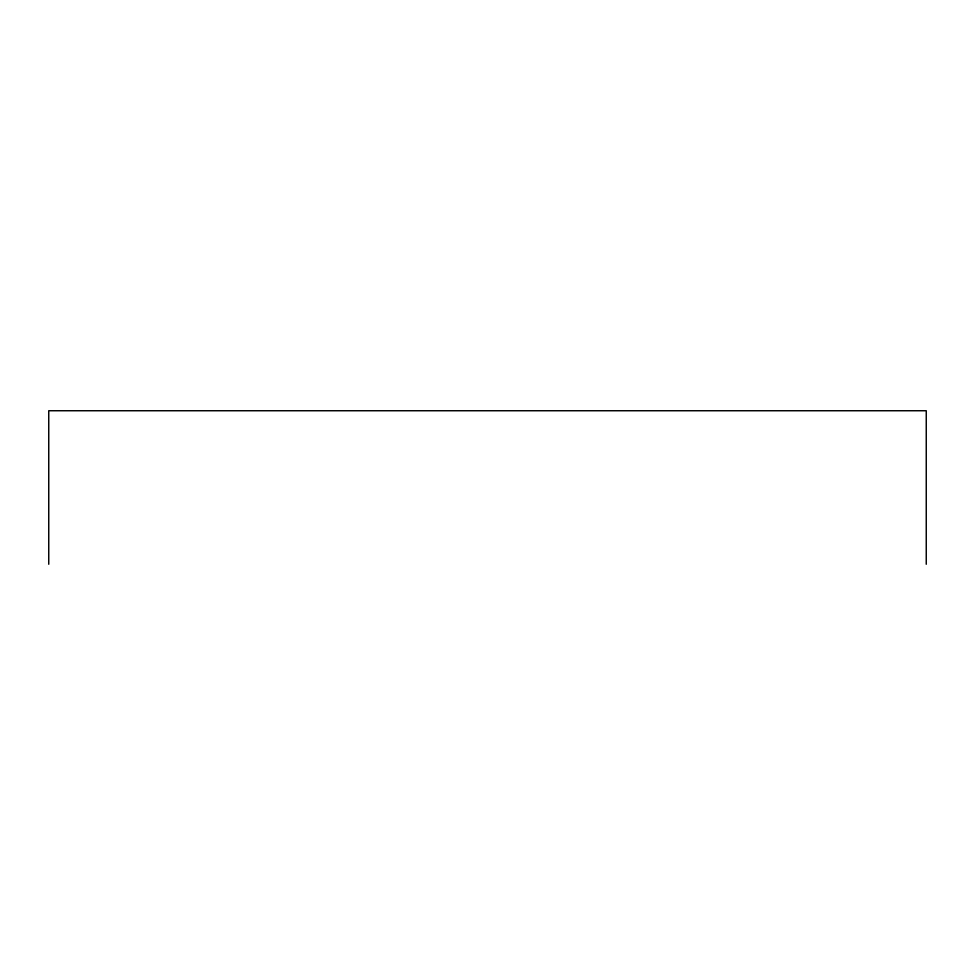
<?xml version="1.0" encoding="UTF-8"?>
<svg xmlns="http://www.w3.org/2000/svg" width="975" height="975" viewBox="0 0 975 975"><rect width="100%" height="100%" fill="white"/><g stroke="black" fill="none" stroke-linecap="round" stroke-linejoin="round"><path stroke-width="1.46" d="M926.25 564.257L926.25 410.743L48.75 410.743L48.75 564.257"/></g></svg>
